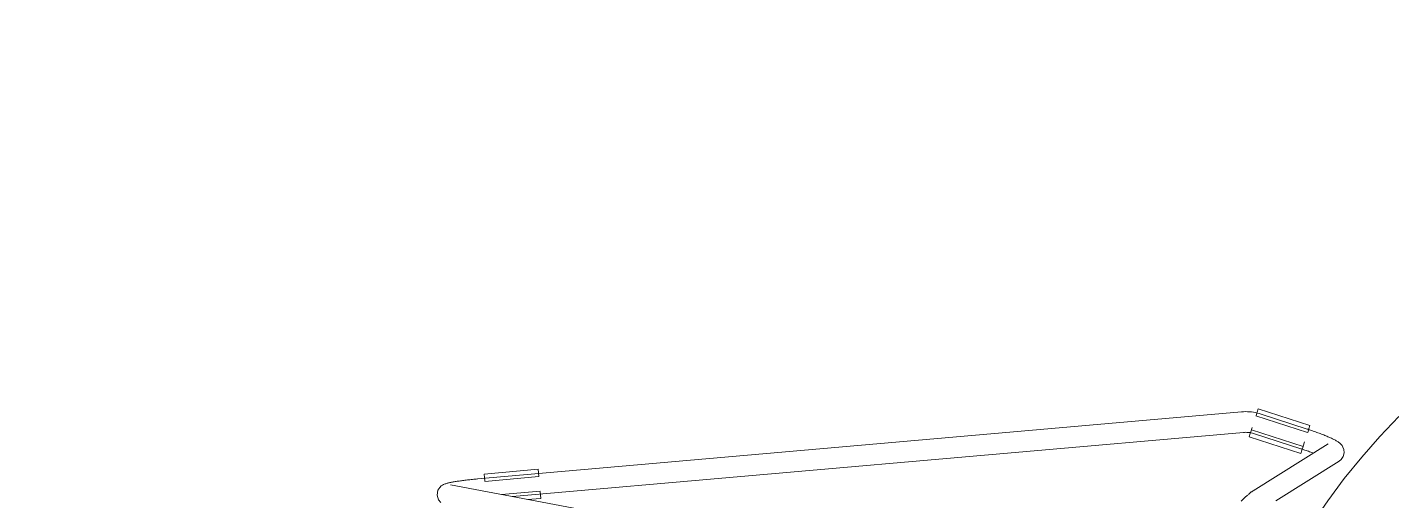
# Model space of a CAD drawing. Header units: millimetres. Extents: x 155927 to 326028, y -36033 to 97293.
# Drawn here: x 226626 to 227418, y 12538 to 12813 of the extents above; entities that cross this region are included whole.
import ezdxf

# ---------------------------------------------------------------- set-up
doc = ezdxf.new("R2010")
doc.units = ezdxf.units.MM
doc.header["$MEASUREMENT"] = 0
doc.layers.add('A-DOOR', color=4, linetype='CONTINUOUS', lineweight=9)
doc.layers.add('I-FURN', color=8, linetype='CONTINUOUS', lineweight=9)

msp = doc.modelspace()

# ---------------------------------------------------------------- linework, layer by layer
at = {"layer": 'A-DOOR'}
msp.add_arc((225644.33, 13505.61), 1010, 270, 0, dxfattribs=at)
at = {"layer": 'I-FURN'}
for p, q in [((227331.1, 12589.71), (226887.78, 12550.76)), ((227331.14, 12589.71), (227331.1, 12589.71)), ((227332.28, 12589.79), (227331.14, 12589.71)), ((227333.42, 12589.82), (227332.28, 12589.79)), ((227334.57, 12589.8), (227333.42, 12589.82)), ((227335.71, 12589.74), (227334.57, 12589.8)), ((227336.84, 12589.63), (227335.71, 12589.74)), ((227337.97, 12589.48), (227336.84, 12589.63)), ((227339.1, 12589.28), (227337.97, 12589.48)), ((227340.22, 12589.04), (227339.1, 12589.28)), ((227339.48, 12587.38), (227369.48, 12577.69)), ((227339.51, 12587.5), (227340.15, 12589.47)), ((227340.15, 12589.47), (227340.78, 12591.42)), ((227341.32, 12588.75), (227340.22, 12589.04)), ((227340.78, 12591.42), (227370.79, 12581.73)), ((227342.41, 12588.42), (227341.32, 12588.75)), ((227369.23, 12579.71), (227342.41, 12588.42)), ((227422.47, 12586.92), (227411.43, 12575.34)), ((227336.2, 12577.22), (227336.83, 12579.19)), ((227366.88, 12569.62), (227336.87, 12579.31)), ((227336.9, 12579.41), (227337.28, 12580.57)), ((227369.69, 12579.56), (227369.23, 12579.71)), ((227370.16, 12579.78), (227369.52, 12577.81)), ((227370.43, 12579.32), (227369.69, 12579.56)), ((227370.79, 12581.73), (227370.16, 12579.78)), ((227371.16, 12579.07), (227370.43, 12579.32)), ((227371.9, 12578.82), (227371.16, 12579.07)), ((227372.63, 12578.57), (227371.9, 12578.82)), ((227373.35, 12578.32), (227372.63, 12578.57)), ((227374.06, 12578.06), (227373.35, 12578.32)), ((226907.8, 12540.47), (227332.15, 12577.75)), ((227332.15, 12577.76), (227332.81, 12577.8)), ((227332.81, 12577.8), (227333.47, 12577.82)), ((227333.47, 12577.82), (227334.13, 12577.81)), ((227334.13, 12577.81), (227334.79, 12577.78)), ((227334.79, 12577.78), (227335.45, 12577.71)), ((227335.45, 12577.71), (227336.11, 12577.63)), ((227335.57, 12575.27), (227336.2, 12577.22)), ((227335.57, 12575.27), (227365.57, 12565.58)), ((227336.11, 12577.63), (227336.76, 12577.51)), ((227336.76, 12577.51), (227337.41, 12577.37)), ((227337.41, 12577.37), (227338.05, 12577.21)), ((227381.38, 12571.22), (227337.8, 12543.91)), ((227338.05, 12577.21), (227338.68, 12577.02)), ((227338.68, 12577.02), (227338.71, 12577.01)), ((227338.71, 12577.01), (227365.52, 12568.3)), ((227366.91, 12569.72), (227367.71, 12572.2)), ((227374.77, 12577.81), (227374.06, 12578.06)), ((227375.47, 12577.56), (227374.77, 12577.81)), ((227376.16, 12577.3), (227375.47, 12577.56)), ((227376.84, 12577.05), (227376.16, 12577.3)), ((227377.5, 12576.79), (227376.84, 12577.05)), ((227378.15, 12576.54), (227377.5, 12576.79)), ((227378.79, 12576.29), (227378.15, 12576.54)), ((227379.42, 12576.04), (227378.79, 12576.29)), ((227380.03, 12575.79), (227379.42, 12576.04)), ((227380.63, 12575.54), (227380.03, 12575.79)), ((227381.2, 12575.29), (227380.63, 12575.54)), ((227381.77, 12575.05), (227381.2, 12575.29)), ((227382.31, 12574.81), (227381.77, 12575.05)), ((227382.84, 12574.57), (227382.31, 12574.81)), ((227383.35, 12574.34), (227382.84, 12574.57)), ((227383.84, 12574.11), (227383.35, 12574.34)), ((227384.31, 12573.87), (227383.84, 12574.11)), ((227384.77, 12573.65), (227384.31, 12573.87)), ((227385.21, 12573.42), (227384.77, 12573.65)), ((227385.64, 12573.19), (227385.21, 12573.42)), ((227386.05, 12572.96), (227385.64, 12573.19)), ((227386.45, 12572.72), (227386.05, 12572.96)), ((227386.84, 12572.48), (227386.45, 12572.72)), ((227387.22, 12572.22), (227386.84, 12572.48)), ((227387.61, 12571.95), (227387.22, 12572.22)), ((227388.02, 12571.63), (227387.61, 12571.95)), ((227388.44, 12571.26), (227388.02, 12571.63)), ((227388.91, 12570.8), (227388.44, 12571.26)), ((227389.43, 12570.17), (227388.91, 12570.8)), ((227411.43, 12575.34), (227400.86, 12563.33)), ((227365.85, 12568.19), (227365.52, 12568.3)), ((227366.2, 12567.53), (227365.57, 12565.58)), ((227366.54, 12567.96), (227365.85, 12568.19)), ((227366.84, 12569.5), (227366.2, 12567.53)), ((227367.23, 12567.73), (227366.54, 12567.96)), ((227367.92, 12567.5), (227367.23, 12567.73)), ((227368.6, 12567.27), (227367.92, 12567.5)), ((227369.27, 12567.03), (227368.6, 12567.27)), ((227369.94, 12566.8), (227369.27, 12567.03)), ((227370.59, 12566.56), (227369.94, 12566.8)), ((227371.24, 12566.32), (227370.59, 12566.56)), ((227371.88, 12566.09), (227371.24, 12566.32)), ((227372.5, 12565.86), (227371.88, 12566.09)), ((227388.88, 12561.94), (227390.1, 12563.68)), ((227389.99, 12569.26), (227389.43, 12570.17)), ((227390.52, 12567.88), (227389.99, 12569.26)), ((227390.1, 12563.68), (227390.69, 12565.9)), ((227390.69, 12565.9), (227390.52, 12567.88)), ((227400.86, 12563.33), (227390.78, 12550.91)), ((226891.38, 12553.57), (226922.79, 12556.33)), ((226922.79, 12556.33), (226922.97, 12554.29)), ((227350.99, 12538.02), (227387.76, 12561.05)), ((227388.88, 12561.94), (227387.76, 12561.05)), ((226865.62, 12545.79), (226866.53, 12546.65)), ((226866.53, 12546.65), (226867.24, 12547.13)), ((226867.24, 12547.13), (226867.8, 12547.43)), ((226867.8, 12547.43), (226868.27, 12547.65)), ((226868.27, 12547.65), (226868.7, 12547.81)), ((226868.7, 12547.81), (226869.1, 12547.96)), ((226869.1, 12547.96), (226869.5, 12548.08)), ((226869.5, 12548.08), (226869.89, 12548.2)), ((226869.89, 12548.2), (226870.3, 12548.3)), ((226870.3, 12548.3), (226870.71, 12548.41)), ((226870.71, 12548.41), (226871.14, 12548.51)), ((226871.14, 12548.51), (226871.58, 12548.61)), ((226871.58, 12548.61), (226872.04, 12548.7)), ((226971.22, 12528.47), (226871.93, 12547.28)), ((226872.04, 12548.7), (226872.52, 12548.8)), ((226872.52, 12548.8), (226873.01, 12548.89)), ((226873.01, 12548.89), (226873.53, 12548.99)), ((226873.53, 12548.99), (226874.06, 12549.08)), ((226874.06, 12549.08), (226874.61, 12549.17)), ((226874.61, 12549.17), (226875.18, 12549.27)), ((226875.18, 12549.27), (226875.77, 12549.36)), ((226875.77, 12549.36), (226876.37, 12549.45)), ((226876.37, 12549.45), (226876.99, 12549.54)), ((226876.99, 12549.54), (226877.62, 12549.63)), ((226877.62, 12549.63), (226878.27, 12549.72)), ((226878.27, 12549.72), (226878.94, 12549.81)), ((226878.94, 12549.81), (226879.61, 12549.89)), ((226879.61, 12549.89), (226880.3, 12549.98)), ((226880.3, 12549.98), (226881, 12550.06)), ((226881, 12550.06), (226881.71, 12550.15)), ((226881.71, 12550.15), (226882.43, 12550.23)), ((226882.43, 12550.23), (226883.15, 12550.31)), ((226883.15, 12550.31), (226883.88, 12550.39)), ((226883.88, 12550.39), (226884.62, 12550.46)), ((226884.62, 12550.46), (226885.37, 12550.54)), ((226885.37, 12550.54), (226886.12, 12550.61)), ((226886.12, 12550.61), (226886.87, 12550.68)), ((226886.87, 12550.68), (226887.62, 12550.75)), ((226887.62, 12550.75), (226887.78, 12550.76)), ((226891.56, 12551.53), (226891.38, 12553.57)), ((226891.74, 12549.47), (226891.56, 12551.53)), ((226891.75, 12549.34), (226923.17, 12552.1)), ((226922.97, 12554.29), (226923.15, 12552.23)), ((227390.78, 12550.91), (227381.2, 12538.09)), ((226864.1, 12541.38), (226864.58, 12544.14)), ((226864.93, 12538.63), (226864.1, 12541.38)), ((226864.58, 12544.14), (226865.62, 12545.79)), ((226923.91, 12543.65), (226901.43, 12541.68)), ((226916.38, 12538.73), (226924.28, 12539.42)), ((226923.92, 12543.53), (226924.1, 12541.47)), ((226924.1, 12541.47), (226924.28, 12539.42)), ((227331.71, 12538.7), (227331.29, 12538.31)), ((227332.13, 12539.08), (227331.71, 12538.7)), ((227332.53, 12539.45), (227332.13, 12539.08)), ((227332.92, 12539.8), (227332.53, 12539.45)), ((227333.3, 12540.15), (227332.92, 12539.8)), ((227333.66, 12540.48), (227333.3, 12540.15)), ((227334.01, 12540.79), (227333.66, 12540.48)), ((227334.35, 12541.09), (227334.01, 12540.79)), ((227334.67, 12541.38), (227334.35, 12541.09)), ((227334.98, 12541.65), (227334.67, 12541.38)), ((227335.28, 12541.91), (227334.98, 12541.65)), ((227335.56, 12542.15), (227335.28, 12541.91)), ((227335.82, 12542.38), (227335.56, 12542.15)), ((227336.07, 12542.6), (227335.82, 12542.38)), ((227336.31, 12542.8), (227336.07, 12542.6)), ((227336.55, 12542.99), (227336.31, 12542.8)), ((227336.77, 12543.17), (227336.55, 12542.99)), ((227336.99, 12543.34), (227336.77, 12543.17)), ((227337.22, 12543.52), (227336.99, 12543.34)), ((227337.48, 12543.7), (227337.22, 12543.52)), ((227337.8, 12543.91), (227337.48, 12543.7)), ((226864.93, 12538.63), (226866.26, 12537.05)), ((227331.29, 12538.31), (227330.85, 12537.9)), ((227381.2, 12538.09), (227372.15, 12524.9))]:
    msp.add_line(p, q, dxfattribs=at)

doc.saveas('drawing.dxf')
